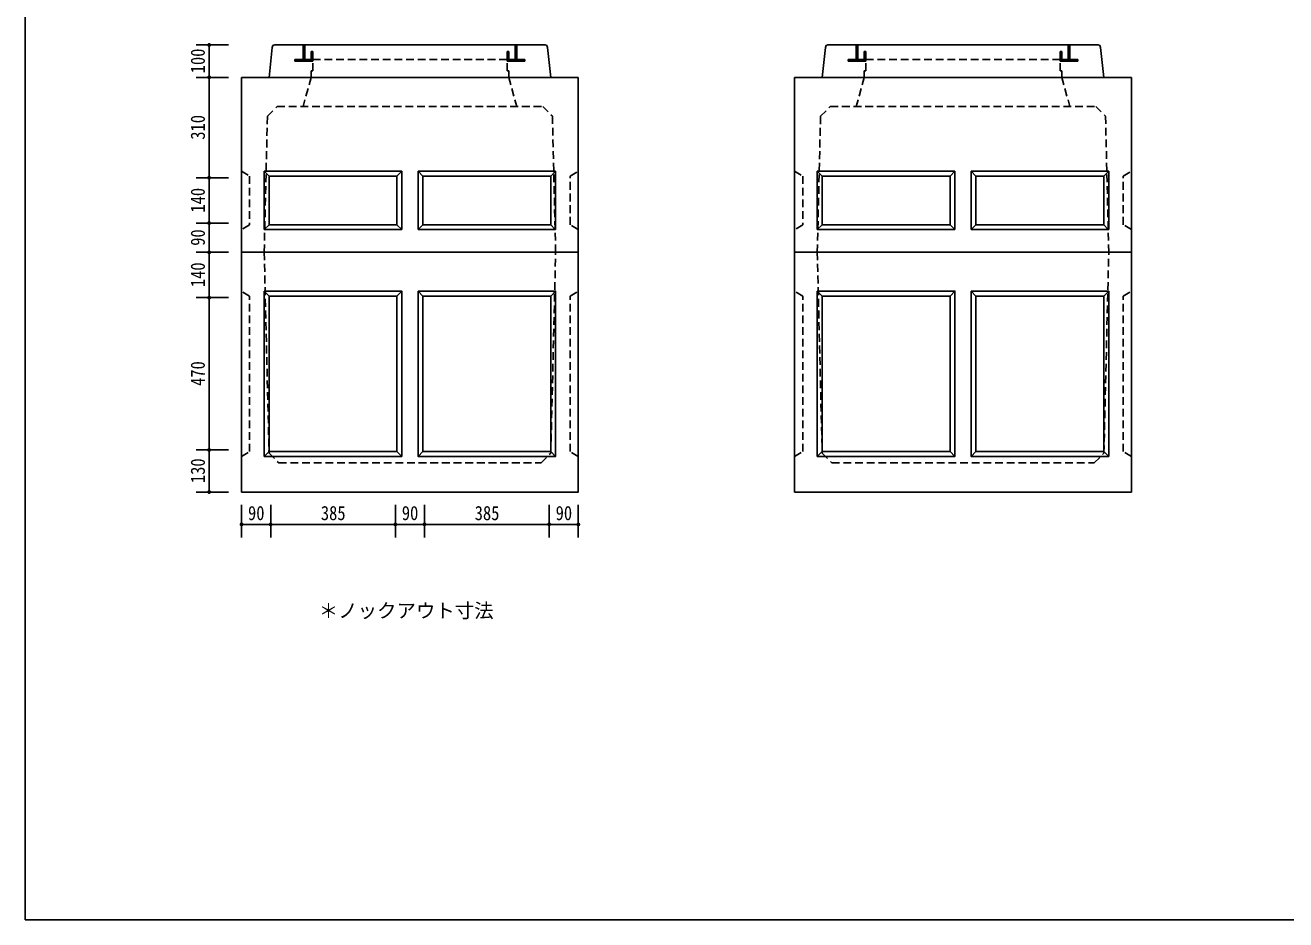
# Model space of a CAD drawing. Units: millimetres, scale not verified. Extents: x -3704 to 3796, y -2790 to 2696.
# Drawn here: x -3704 to 189, y -2790 to -29 of the extents above; entities that cross this region are included whole.
import ezdxf
from ezdxf.enums import TextEntityAlignment as Align

# ---------------------------------------------------------------- set-up
doc = ezdxf.new("R2010")
doc.units = ezdxf.units.MM
doc.header["$LTSCALE"] = 20
doc.linetypes.add('DASHED1', pattern=[1.8, 1.2, -0.6])
doc.layers.add('0-0_レイヤ_1', color=7, linetype='Continuous')
doc.layers.add('0-9_レイヤ10', color=7, linetype='Continuous')
doc.styles.add('HG丸ｺﾞｼｯｸM-PRO', font='')
doc.styles.add('ＭＳ ゴシック', font='')
doc.styles.get('HG丸ｺﾞｼｯｸM-PRO').set_extended_font_data('HG丸ｺﾞｼｯｸM-PRO')
doc.styles.get('ＭＳ ゴシック').set_extended_font_data('MS Gothic')

msp = doc.modelspace()

# ---------------------------------------------------------------- hatches: boundary and pattern name
at = {"layer": '0-9_レイヤ10'}
for points in [[(-3130.12, -90, 1), (-3142.12, -90, 1)], [(-3130.12, -190, 1), (-3142.12, -190, 1)], [(-3130.12, -500, 1), (-3142.12, -500, 1)], [(-3130.12, -640, 1), (-3142.12, -640, 1)], [(-3130.12, -730, 1), (-3142.12, -730, 1)], [(-3130.12, -870, 1), (-3142.12, -870, 1)], [(-3130.12, -1340, 1), (-3142.12, -1340, 1)], [(-3130.12, -1470, 1), (-3142.12, -1470, 1)], [(-3030.12, -1570, 1), (-3042.12, -1570, 1)], [(-2940.12, -1570, 1), (-2952.12, -1570, 1)], [(-2555.12, -1570, 1), (-2567.12, -1570, 1)], [(-2465.12, -1570, 1), (-2477.12, -1570, 1)], [(-2080.12, -1570, 1), (-2092.12, -1570, 1)], [(-1990.12, -1570, 1), (-2002.12, -1570, 1)]]:
    msp.add_hatch(color=256, dxfattribs=at).paths.add_polyline_path(points)

# ---------------------------------------------------------------- linework, layer by layer
at = {"layer": '0-0_レイヤ_1'}
for p, q in [((-3704.12, -2568.82), (-3704.12, 2646.47)), ((-2951.12, -190), (-2941.12, -97.5)), ((-2098.62, -90), (-2933.62, -90)), ((-2846.12, -90), (-2846.12, -135)), ((-2841.12, -90), (-2846.12, -90)), ((-2846.12, -92), (-2841.12, -92)), ((-2846.12, -94), (-2841.12, -94)), ((-2846.12, -96), (-2841.12, -96)), ((-2846.12, -98), (-2841.12, -98)), ((-2846.12, -100), (-2841.12, -100)), ((-2846.12, -102), (-2841.12, -102)), ((-2846.12, -104), (-2841.12, -104)), ((-2846.12, -106), (-2841.12, -106)), ((-2846.12, -108), (-2841.12, -108)), ((-2846.12, -110), (-2841.12, -110)), ((-2846.12, -112), (-2841.12, -112)), ((-2846.12, -114), (-2841.12, -114)), ((-2846.12, -116), (-2841.12, -116)), ((-2841.12, -135), (-2841.12, -90)), ((-2821.12, -110), (-2816.12, -110)), ((-2821.12, -110), (-2821.12, -140)), ((-2816.12, -110), (-2821.12, -110)), ((-2821.12, -112), (-2816.12, -112)), ((-2821.12, -114), (-2816.12, -114)), ((-2821.12, -116), (-2816.12, -116)), ((-2816.12, -140), (-2816.12, -110)), ((-2216.12, -110), (-2211.12, -110)), ((-2216.12, -110), (-2216.12, -135)), ((-2211.12, -110), (-2216.12, -110)), ((-2216.12, -112), (-2211.12, -112)), ((-2216.12, -114), (-2211.12, -114)), ((-2216.12, -116), (-2211.12, -116)), ((-2211.12, -135), (-2211.12, -110)), ((-2191.12, -90), (-2191.12, -135)), ((-2186.12, -90), (-2191.12, -90)), ((-2191.12, -92), (-2186.12, -92)), ((-2191.12, -94), (-2186.12, -94)), ((-2191.12, -96), (-2186.12, -96)), ((-2191.12, -98), (-2186.12, -98)), ((-2191.12, -100), (-2186.12, -100)), ((-2191.12, -102), (-2186.12, -102)), ((-2191.12, -104), (-2186.12, -104)), ((-2191.12, -106), (-2186.12, -106)), ((-2191.12, -108), (-2186.12, -108)), ((-2191.12, -110), (-2186.12, -110)), ((-2191.12, -112), (-2186.12, -112)), ((-2191.12, -114), (-2186.12, -114)), ((-2191.12, -116), (-2186.12, -116)), ((-2186.12, -135), (-2186.12, -90)), ((-2081.12, -190), (-2091.12, -97.5)), ((-1243.12, -190), (-1233.12, -97.5)), ((-390.62, -90), (-1225.62, -90)), ((-1138.12, -90), (-1138.12, -135)), ((-1133.12, -90), (-1138.12, -90)), ((-1138.12, -92), (-1133.12, -92)), ((-1138.12, -94), (-1133.12, -94)), ((-1138.12, -96), (-1133.12, -96)), ((-1138.12, -98), (-1133.12, -98)), ((-1138.12, -100), (-1133.12, -100)), ((-1138.12, -102), (-1133.12, -102)), ((-1138.12, -104), (-1133.12, -104)), ((-1138.12, -106), (-1133.12, -106)), ((-1138.12, -108), (-1133.12, -108)), ((-1138.12, -110), (-1133.12, -110)), ((-1138.12, -112), (-1133.12, -112)), ((-1138.12, -114), (-1133.12, -114)), ((-1138.12, -116), (-1133.12, -116)), ((-1133.12, -135), (-1133.12, -90)), ((-1113.12, -110), (-1108.12, -110)), ((-1113.12, -110), (-1113.12, -140)), ((-1108.12, -110), (-1113.12, -110)), ((-1113.12, -112), (-1108.12, -112)), ((-1113.12, -114), (-1108.12, -114)), ((-1113.12, -116), (-1108.12, -116)), ((-1108.12, -140), (-1108.12, -110)), ((-508.12, -110), (-503.12, -110)), ((-508.12, -110), (-508.12, -135)), ((-503.12, -110), (-508.12, -110)), ((-508.12, -112), (-503.12, -112)), ((-508.12, -114), (-503.12, -114)), ((-508.12, -116), (-503.12, -116)), ((-503.12, -135), (-503.12, -110)), ((-483.12, -90), (-483.12, -135)), ((-478.12, -90), (-483.12, -90)), ((-483.12, -92), (-478.12, -92)), ((-483.12, -94), (-478.12, -94)), ((-483.12, -96), (-478.12, -96)), ((-483.12, -98), (-478.12, -98)), ((-483.12, -100), (-478.12, -100)), ((-483.12, -102), (-478.12, -102)), ((-483.12, -104), (-478.12, -104)), ((-483.12, -106), (-478.12, -106)), ((-483.12, -108), (-478.12, -108)), ((-483.12, -110), (-478.12, -110)), ((-483.12, -112), (-478.12, -112)), ((-483.12, -114), (-478.12, -114)), ((-483.12, -116), (-478.12, -116)), ((-478.12, -135), (-478.12, -90)), ((-373.12, -190), (-383.12, -97.5)), ((-2871.12, -135), (-2871.12, -140)), ((-2821.12, -135), (-2871.12, -135)), ((-2871.12, -136), (-2821.12, -136)), ((-2871.12, -138), (-2821.12, -138)), ((-2871.12, -140), (-2821.12, -140)), ((-2871.12, -140), (-2821.12, -140)), ((-2846.12, -118), (-2841.12, -118)), ((-2846.12, -120), (-2841.12, -120)), ((-2846.12, -122), (-2841.12, -122)), ((-2846.12, -124), (-2841.12, -124)), ((-2846.12, -126), (-2841.12, -126)), ((-2846.12, -128), (-2841.12, -128)), ((-2846.12, -130), (-2841.12, -130)), ((-2846.12, -132), (-2841.12, -132)), ((-2846.12, -134), (-2841.12, -134)), ((-2821.12, -118), (-2816.12, -118)), ((-2821.12, -120), (-2816.12, -120)), ((-2821.12, -122), (-2816.12, -122)), ((-2821.12, -124), (-2816.12, -124)), ((-2821.12, -126), (-2816.12, -126)), ((-2821.12, -128), (-2816.12, -128)), ((-2821.12, -130), (-2816.12, -130)), ((-2821.12, -132), (-2816.12, -132)), ((-2821.12, -134), (-2816.12, -134)), ((-2821.12, -136), (-2816.12, -136)), ((-2821.12, -138), (-2816.12, -138)), ((-2821.12, -140), (-2816.12, -140)), ((-2821.12, -140), (-2816.12, -140)), ((-2216.12, -118), (-2211.12, -118)), ((-2216.12, -120), (-2211.12, -120)), ((-2216.12, -122), (-2211.12, -122)), ((-2216.12, -124), (-2211.12, -124)), ((-2216.12, -126), (-2211.12, -126)), ((-2216.12, -128), (-2211.12, -128)), ((-2216.12, -130), (-2211.12, -130)), ((-2216.12, -132), (-2211.12, -132)), ((-2216.12, -134), (-2211.12, -134)), ((-2216.12, -140), (-2216.12, -135)), ((-2216.12, -135), (-2161.12, -135)), ((-2216.12, -135), (-2211.12, -135)), ((-2216.12, -136), (-2161.12, -136)), ((-2216.12, -138), (-2161.12, -138)), ((-2161.12, -140), (-2216.12, -140)), ((-2191.12, -118), (-2186.12, -118)), ((-2191.12, -120), (-2186.12, -120)), ((-2191.12, -122), (-2186.12, -122)), ((-2191.12, -124), (-2186.12, -124)), ((-2191.12, -126), (-2186.12, -126)), ((-2191.12, -128), (-2186.12, -128)), ((-2191.12, -130), (-2186.12, -130)), ((-2191.12, -132), (-2186.12, -132)), ((-2191.12, -134), (-2186.12, -134)), ((-2191.12, -135), (-2186.12, -135)), ((-2161.12, -135), (-2161.12, -140)), ((-1163.12, -135), (-1163.12, -140)), ((-1113.12, -135), (-1163.12, -135)), ((-1163.12, -136), (-1113.12, -136)), ((-1163.12, -138), (-1113.12, -138)), ((-1163.12, -140), (-1113.12, -140)), ((-1163.12, -140), (-1113.12, -140)), ((-1138.12, -118), (-1133.12, -118)), ((-1138.12, -120), (-1133.12, -120)), ((-1138.12, -122), (-1133.12, -122)), ((-1138.12, -124), (-1133.12, -124)), ((-1138.12, -126), (-1133.12, -126)), ((-1138.12, -128), (-1133.12, -128)), ((-1138.12, -130), (-1133.12, -130)), ((-1138.12, -132), (-1133.12, -132)), ((-1138.12, -134), (-1133.12, -134)), ((-1113.12, -118), (-1108.12, -118)), ((-1113.12, -120), (-1108.12, -120)), ((-1113.12, -122), (-1108.12, -122)), ((-1113.12, -124), (-1108.12, -124)), ((-1113.12, -126), (-1108.12, -126)), ((-1113.12, -128), (-1108.12, -128)), ((-1113.12, -130), (-1108.12, -130)), ((-1113.12, -132), (-1108.12, -132)), ((-1113.12, -134), (-1108.12, -134)), ((-1113.12, -136), (-1108.12, -136)), ((-1113.12, -138), (-1108.12, -138)), ((-1113.12, -140), (-1108.12, -140)), ((-1113.12, -140), (-1108.12, -140)), ((-508.12, -118), (-503.12, -118)), ((-508.12, -120), (-503.12, -120)), ((-508.12, -122), (-503.12, -122)), ((-508.12, -124), (-503.12, -124)), ((-508.12, -126), (-503.12, -126)), ((-508.12, -128), (-503.12, -128)), ((-508.12, -130), (-503.12, -130)), ((-508.12, -132), (-503.12, -132)), ((-508.12, -134), (-503.12, -134)), ((-508.12, -140), (-508.12, -135)), ((-508.12, -135), (-453.12, -135)), ((-508.12, -135), (-503.12, -135)), ((-508.12, -136), (-453.12, -136)), ((-508.12, -138), (-453.12, -138)), ((-453.12, -140), (-508.12, -140)), ((-483.12, -118), (-478.12, -118)), ((-483.12, -120), (-478.12, -120)), ((-483.12, -122), (-478.12, -122)), ((-483.12, -124), (-478.12, -124)), ((-483.12, -126), (-478.12, -126)), ((-483.12, -128), (-478.12, -128)), ((-483.12, -130), (-478.12, -130)), ((-483.12, -132), (-478.12, -132)), ((-483.12, -134), (-478.12, -134)), ((-483.12, -135), (-478.12, -135)), ((-453.12, -135), (-453.12, -140)), ((-3036.12, -190), (-1996.12, -190)), ((-3036.12, -730), (-3036.12, -190)), ((-2951.12, -190), (-2081.12, -190)), ((-1996.12, -190), (-1996.12, -730)), ((-1328.12, -190), (-288.12, -190)), ((-1328.12, -730), (-1328.12, -190)), ((-1243.12, -190), (-373.12, -190)), ((-288.12, -190), (-288.12, -730)), ((-2951.12, -495), (-2966.12, -480)), ((-2966.12, -480), (-2541.12, -480)), ((-2966.12, -660), (-2966.12, -480)), ((-2951.12, -645), (-2951.12, -495)), ((-2951.12, -495), (-2556.12, -495)), ((-2556.12, -495), (-2541.12, -480)), ((-2556.12, -495), (-2556.12, -645)), ((-2541.12, -480), (-2541.12, -660)), ((-2491.12, -480), (-2476.12, -495)), ((-2491.12, -660), (-2491.12, -480)), ((-2491.12, -480), (-2066.12, -480)), ((-2476.12, -645), (-2476.12, -495)), ((-2476.12, -495), (-2081.12, -495)), ((-2081.12, -495), (-2066.12, -480)), ((-2081.12, -495), (-2081.12, -645)), ((-2066.12, -480), (-2066.12, -660)), ((-1243.12, -495), (-1258.12, -480)), ((-1258.12, -480), (-833.12, -480)), ((-1258.12, -660), (-1258.12, -480)), ((-1243.12, -645), (-1243.12, -495)), ((-1243.12, -495), (-848.12, -495)), ((-848.12, -495), (-833.12, -480)), ((-848.12, -495), (-848.12, -645)), ((-833.12, -480), (-833.12, -660)), ((-783.12, -480), (-768.12, -495)), ((-783.12, -660), (-783.12, -480)), ((-783.12, -480), (-358.12, -480)), ((-768.12, -645), (-768.12, -495)), ((-768.12, -495), (-373.12, -495)), ((-373.12, -495), (-358.12, -480)), ((-373.12, -495), (-373.12, -645)), ((-358.12, -480), (-358.12, -660)), ((-2966.12, -660), (-2951.12, -645)), ((-2541.12, -660), (-2966.12, -660)), ((-2556.12, -645), (-2951.12, -645)), ((-2541.12, -660), (-2556.12, -645)), ((-2491.12, -660), (-2476.12, -645)), ((-2066.12, -660), (-2491.12, -660)), ((-2081.12, -645), (-2476.12, -645)), ((-2067.79, -660), (-2081.12, -645)), ((-1258.12, -660), (-1243.12, -645)), ((-833.12, -660), (-1258.12, -660)), ((-848.12, -645), (-1243.12, -645)), ((-833.12, -660), (-848.12, -645)), ((-783.12, -660), (-768.12, -645)), ((-358.12, -660), (-783.12, -660)), ((-373.12, -645), (-768.12, -645)), ((-359.79, -660), (-373.12, -645)), ((-1996.12, -730), (-3036.12, -730)), ((-1996.12, -730), (-3036.12, -730)), ((-288.12, -730), (-1328.12, -730)), ((-288.12, -730), (-1328.12, -730)), ((-2951.12, -865), (-2966.12, -850)), ((-2556.12, -865), (-2541.12, -850)), ((-2081.12, -865), (-2066.12, -850)), ((-1243.12, -865), (-1258.12, -850)), ((-848.12, -865), (-833.12, -850)), ((-373.12, -865), (-358.12, -850)), ((-2966.12, -1360), (-2951.12, -1345)), ((-2541.12, -1360), (-2556.12, -1345)), ((-2491.12, -1360), (-2476.12, -1345)), ((-2066.12, -1360), (-2081.12, -1345)), ((-1258.12, -1360), (-1243.12, -1345)), ((-833.12, -1360), (-848.12, -1345)), ((-783.12, -1360), (-768.12, -1345)), ((-358.12, -1360), (-373.12, -1345)), ((-3704.12, -2568.82), (-3704.12, -2740.32)), ((-3704.12, -2790.32), (-3704.12, -2740.32)), ((-3704.12, -2790.32), (-3532.94, -2790.32))]:
    msp.add_line(p, q, dxfattribs=at)
at = {"layer": '0-0_レイヤ_1', "linetype": 'DASHED1'}
for p, q in [((-2846.12, -90), (-2846.12, -135)), ((-2841.12, -90), (-2846.12, -90)), ((-2841.12, -135), (-2841.12, -90)), ((-2821.12, -110), (-2821.12, -135)), ((-2816.12, -110), (-2821.12, -110)), ((-2816.12, -170), (-2816.12, -110)), ((-2216.12, -110), (-2211.12, -110)), ((-2216.12, -170), (-2216.12, -110)), ((-2211.12, -110), (-2211.12, -135)), ((-2191.12, -90), (-2186.12, -90)), ((-2191.12, -135), (-2191.12, -90)), ((-2186.12, -90), (-2186.12, -135)), ((-1138.12, -90), (-1138.12, -135)), ((-1133.12, -90), (-1138.12, -90)), ((-1133.12, -135), (-1133.12, -90)), ((-1113.12, -110), (-1113.12, -135)), ((-1108.12, -110), (-1113.12, -110)), ((-1108.12, -170), (-1108.12, -110)), ((-508.12, -110), (-503.12, -110)), ((-508.12, -170), (-508.12, -110)), ((-503.12, -110), (-503.12, -135)), ((-483.12, -90), (-478.12, -90)), ((-483.12, -135), (-483.12, -90)), ((-478.12, -90), (-478.12, -135)), ((-2871.12, -135), (-2871.12, -140)), ((-2846.12, -135), (-2871.12, -135)), ((-2871.12, -140), (-2816.12, -140)), ((-2821.12, -135), (-2841.12, -135)), ((-2816.12, -135), (-2216.12, -135)), ((-2161.12, -140), (-2216.12, -140)), ((-2211.12, -135), (-2191.12, -135)), ((-2186.12, -135), (-2161.12, -135)), ((-2161.12, -135), (-2161.12, -140)), ((-1163.12, -135), (-1163.12, -140)), ((-1138.12, -135), (-1163.12, -135)), ((-1163.12, -140), (-1108.12, -140)), ((-1113.12, -135), (-1133.12, -135)), ((-1108.12, -135), (-508.12, -135)), ((-453.12, -140), (-508.12, -140)), ((-503.12, -135), (-483.12, -135)), ((-478.12, -135), (-453.12, -135)), ((-453.12, -135), (-453.12, -140)), ((-2821.12, -190), (-2846.12, -280)), ((-2821.12, -170), (-2816.12, -170)), ((-2821.12, -190), (-2821.12, -170)), ((-2211.12, -170), (-2216.12, -170)), ((-2211.12, -190), (-2211.12, -170)), ((-2211.12, -190), (-2186.12, -280)), ((-1113.12, -190), (-1138.12, -280)), ((-1113.12, -170), (-1108.12, -170)), ((-1113.12, -190), (-1113.12, -170)), ((-503.12, -170), (-508.12, -170)), ((-503.12, -190), (-503.12, -170)), ((-503.12, -190), (-478.12, -280)), ((-2966.12, -730), (-2956.12, -310)), ((-2956.12, -310), (-2926.12, -280)), ((-2926.12, -280), (-2106.12, -280)), ((-2106.12, -280), (-2076.12, -310)), ((-2076.12, -310), (-2066.12, -730)), ((-1258.12, -730), (-1248.12, -310)), ((-1248.12, -310), (-1218.12, -280)), ((-1218.12, -280), (-398.12, -280)), ((-398.12, -280), (-368.12, -310)), ((-368.12, -310), (-358.12, -730)), ((-3036.12, -480), (-3011.12, -495)), ((-3011.12, -495), (-3011.12, -645)), ((-2021.12, -495), (-1996.12, -480)), ((-2021.12, -645), (-2021.12, -495)), ((-1328.12, -480), (-1303.12, -495)), ((-1303.12, -495), (-1303.12, -645)), ((-313.12, -495), (-288.12, -480)), ((-313.12, -645), (-313.12, -495)), ((-3011.12, -645), (-3036.12, -660)), ((-1996.12, -660), (-2021.12, -645)), ((-1303.12, -645), (-1328.12, -660)), ((-288.12, -660), (-313.12, -645))]:
    msp.add_line(p, q, dxfattribs=at)
at = {"layer": '0-0_レイヤ_1'}
for points in [[(-2941.12, -97.5), (-2939.11, -92.18), (-2933.62, -90)], [(-2091.12, -97.5), (-2093.57, -91.85), (-2098.62, -90)], [(-1233.12, -97.5), (-1231.11, -92.18), (-1225.62, -90)], [(-383.12, -97.5), (-385.57, -91.85), (-390.62, -90)], [(-2491.12, -850), (-2476.12, -865), (-2081.12, -865), (-2081.12, -1345), (-2476.12, -1345), (-2476.12, -865)], [(-783.12, -850), (-768.12, -865), (-373.12, -865), (-373.12, -1345), (-768.12, -1345), (-768.12, -865)], [(-3532.94, -2790.32), (3545.88, -2790.32), (3795.88, -2790.32), (3795.88, -2740.32)]]:
    msp.add_lwpolyline(points, dxfattribs=at)
for points in [[(-3036.12, -730), (-3036.12, -1470), (-1996.12, -1470), (-1996.12, -730)], [(-1328.12, -730), (-1328.12, -1470), (-288.12, -1470), (-288.12, -730)], [(-2966.12, -850), (-2541.12, -850), (-2541.12, -1360), (-2966.12, -1360)], [(-2491.12, -850), (-2066.12, -850), (-2066.12, -1360), (-2491.12, -1360)], [(-1258.12, -850), (-833.12, -850), (-833.12, -1360), (-1258.12, -1360)], [(-783.12, -850), (-358.12, -850), (-358.12, -1360), (-783.12, -1360)], [(-2951.12, -865), (-2556.12, -865), (-2556.12, -1345), (-2951.12, -1345)], [(-1243.12, -865), (-848.12, -865), (-848.12, -1345), (-1243.12, -1345)]]:
    msp.add_lwpolyline(points, close=True, dxfattribs=at)
at = {"layer": '0-0_レイヤ_1', "linetype": 'DASHED1'}
for points in [[(-2966.12, -730), (-2951.12, -1350), (-2921.12, -1380), (-2111.12, -1380), (-2081.12, -1350), (-2066.12, -730)], [(-1258.12, -730), (-1243.12, -1350), (-1213.12, -1380), (-403.12, -1380), (-373.12, -1350), (-358.12, -730)], [(-3036.12, -1360), (-3011.12, -1345), (-3011.12, -865), (-3036.12, -850)], [(-1996.12, -1360), (-2021.12, -1345), (-2021.12, -865), (-1996.12, -850)], [(-1328.12, -1360), (-1303.12, -1345), (-1303.12, -865), (-1328.12, -850)], [(-288.12, -1360), (-313.12, -1345), (-313.12, -865), (-288.12, -850)]]:
    msp.add_lwpolyline(points, dxfattribs=at)
at = {"layer": '0-9_レイヤ10'}
for p, q in [((-3076.12, -90), (-3176.12, -90)), ((-3136.12, -190), (-3136.12, -90)), ((-3076.12, -190), (-3176.12, -190)), ((-3136.12, -500), (-3136.12, -190)), ((-3076.12, -500), (-3176.12, -500)), ((-3136.12, -640), (-3136.12, -500)), ((-3076.12, -640), (-3176.12, -640)), ((-3136.12, -730), (-3136.12, -640)), ((-3076.12, -730), (-3176.12, -730)), ((-3136.12, -870), (-3136.12, -730)), ((-3076.12, -870), (-3176.12, -870)), ((-3136.12, -1340), (-3136.12, -870)), ((-3076.12, -1340), (-3176.12, -1340)), ((-3136.12, -1470), (-3136.12, -1340)), ((-3076.12, -1470), (-3176.12, -1470)), ((-3036.12, -1510), (-3036.12, -1610)), ((-2946.12, -1510), (-2946.12, -1610)), ((-2561.12, -1510), (-2561.12, -1610)), ((-2471.12, -1510), (-2471.12, -1610)), ((-2086.12, -1510), (-2086.12, -1610)), ((-1996.12, -1510), (-1996.12, -1610)), ((-3036.12, -1570), (-2946.12, -1570)), ((-2946.12, -1570), (-2561.12, -1570)), ((-2561.12, -1570), (-2471.12, -1570)), ((-2471.12, -1570), (-2086.12, -1570)), ((-2086.12, -1570), (-1996.12, -1570))]:
    msp.add_line(p, q, dxfattribs=at)

# ---------------------------------------------------------------- texts
at = {"layer": '0-9_レイヤ10', "style": 'ＭＳ ゴシック', "width": 0.85}
for s, p in [('100', (-3136.12, -177.5)), ('310', (-3136.12, -382.5)), ('140', (-3136.12, -607.5)), ('90', (-3136.12, -710)), ('140', (-3136.12, -837.5)), ('470', (-3136.12, -1142.5)), ('130', (-3136.12, -1442.5))]:
    msp.add_text(s, height=43.99, rotation=90, dxfattribs=at).set_placement(p, align=Align.BOTTOM_LEFT)
for s, p in [('90', (-3016.12, -1570)), ('385', (-2791.12, -1570)), ('90', (-2541.12, -1570)), ('385', (-2316.12, -1570)), ('90', (-2066.12, -1570))]:
    msp.add_text(s, height=43.99, dxfattribs=at).set_placement(p, align=Align.BOTTOM_LEFT)
at = {"layer": '0-9_レイヤ10', "style": 'HG丸ｺﾞｼｯｸM-PRO'}
msp.add_text('＊ノックアウト寸法', height=43.99, dxfattribs=at).set_placement((-2797.61, -1871.37), align=Align.BOTTOM_LEFT)

doc.saveas('drawing.dxf')
